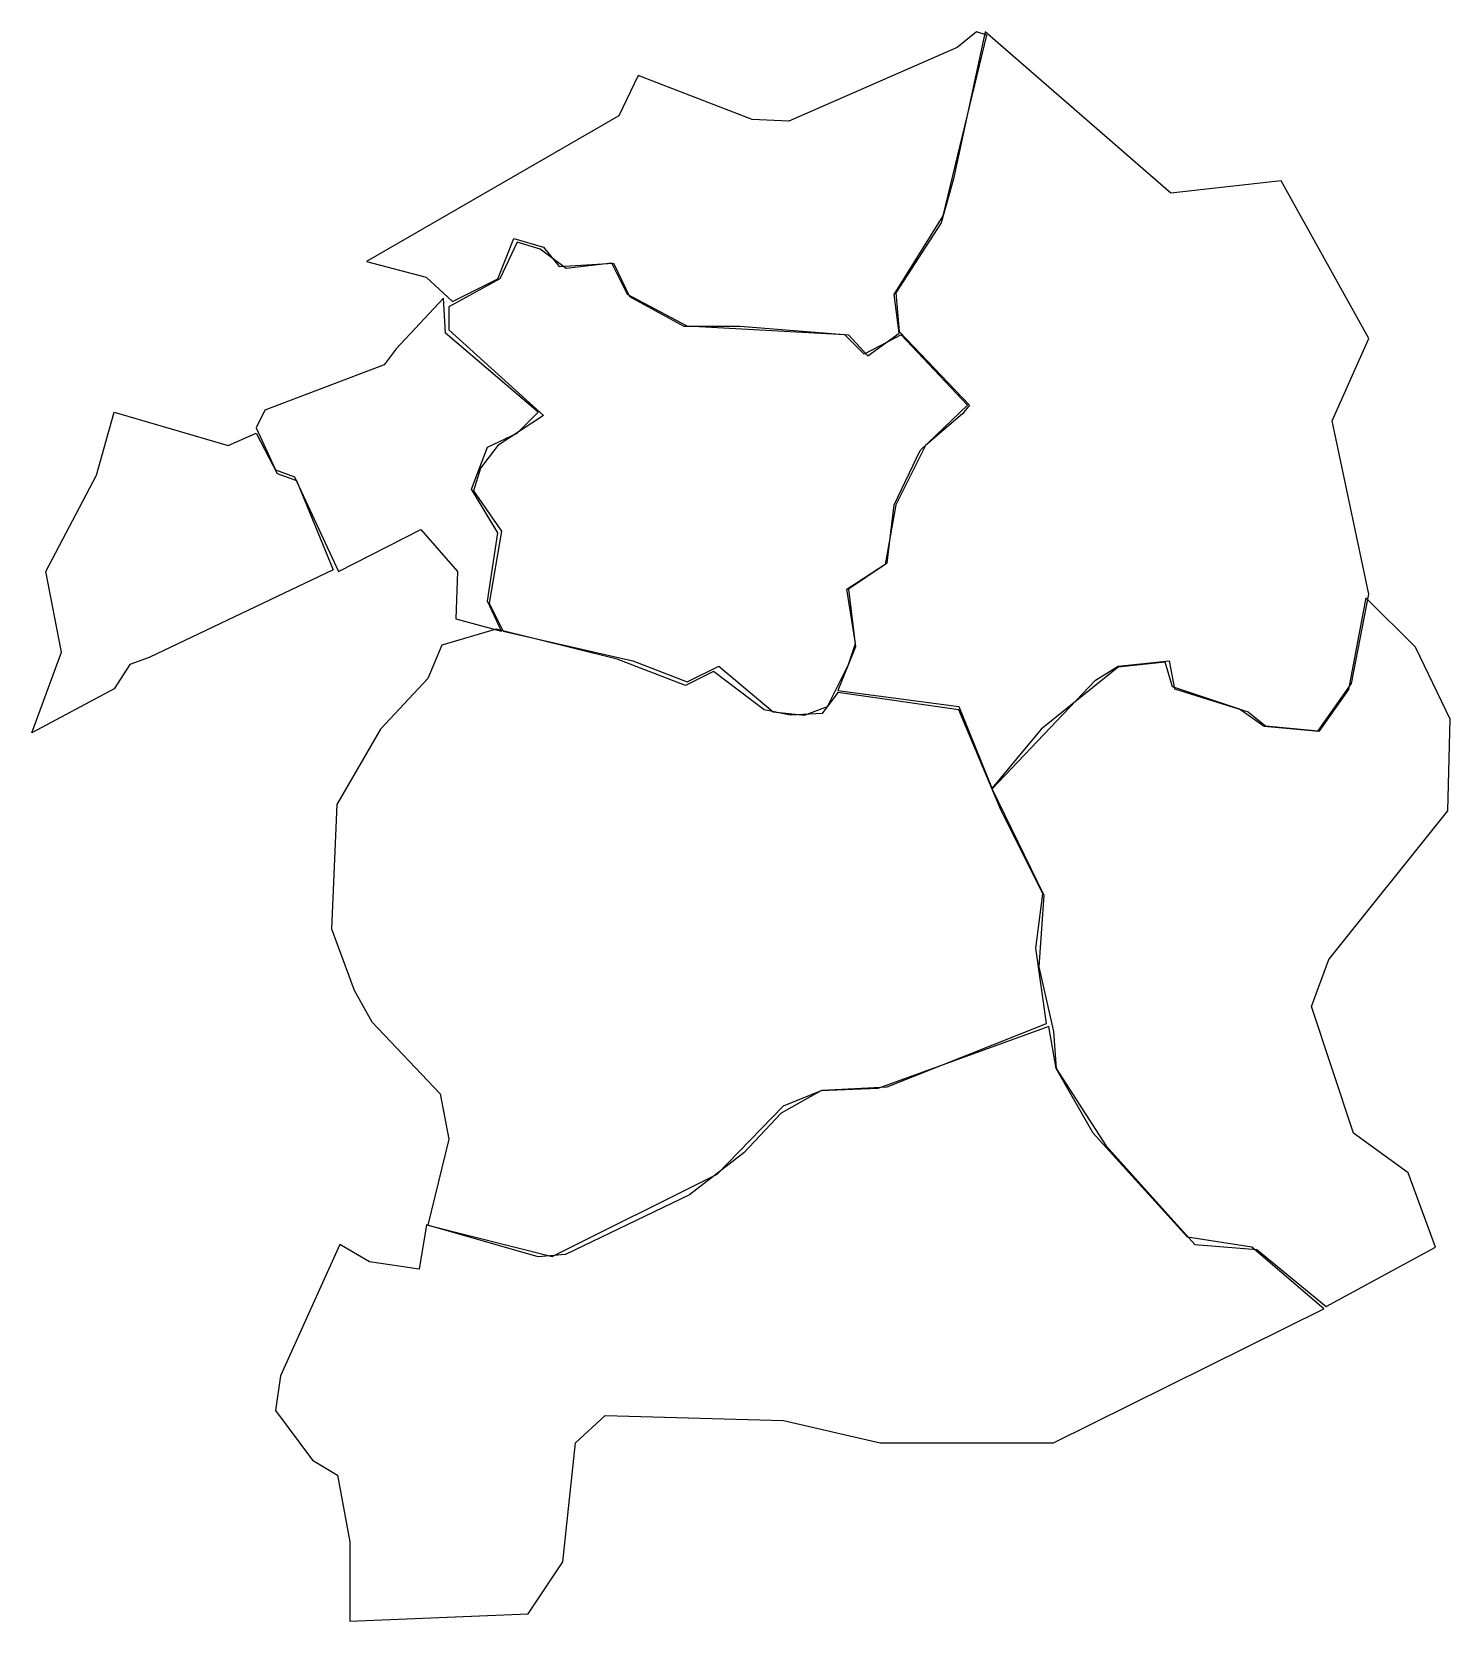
# Model space of a CAD drawing. Extents: x -339 to 124, y 179 to 698.
import ezdxf

# ---------------------------------------------------------------- set-up
doc = ezdxf.new("R2010")
doc.units = 0
doc.layers.add('Layer_1', color=7, linetype='CONTINUOUS')

msp = doc.modelspace()

# ---------------------------------------------------------------- linework, layer by layer
at = {"layer": 'Layer_1', "color": 7}
for points in [[(-30.857143, 697.714284), (-37.142857, 692.571428), (-92, 668.571428), (-104, 669.14286), (-141.142856, 683.428572), (-147.428568, 670.285716), (-229.714288, 622.85714), (-210.285712, 617.714284), (-201.714288, 609.714284), (-186.857144, 617.14286), (-181.714288, 630.285716), (-172, 627.428572), (-166.857144, 621.14286), (-149.142856, 622.285716), (-144, 611.428572), (-126.285712, 601.714284), (-108, 601.714284), (-72.571429, 598.85714), (-66.285714, 592.000004), (-56, 599.428572), (-57.714286, 612.000004), (-41.714286, 637.714284), (-27.428571, 696.571428), (-30.857143, 697.714284)], [(-25.714286, 450.85714), (8, 486.285716), (15.428571, 490.85714), (32, 492.571428), (33.714286, 483.428572), (57.714286, 476.000004), (63.428571, 471.428572), (80.571432, 469.714284), (91.428568, 485.14286), (97.142856, 514.285716), (85.142856, 570.85714), (97.142856, 597.714284), (68.571429, 649.14286), (32.571429, 645.14286), (-28, 697.714284), (-38.285714, 649.714284), (-42.285714, 635.428572), (-57.142858, 612.571428), (-56, 600.000004), (-33.142857, 576.000004), (-35.428571, 573.14286), (-47.428571, 562.85714), (-57.142858, 543.428572), (-60.571429, 524.000004), (-72.571429, 516.000004), (-70.285714, 497.14286), (-76, 482.85714), (-36.571429, 477.714284), (-25.714286, 450.85714)], [(-185.142856, 502.285716), (-142.857144, 492.571428), (-125.142856, 485.714284), (-114.857144, 490.85714), (-97.142856, 476.000004), (-86.857144, 474.85714), (-79.428571, 477.714284), (-72.571429, 491.428572), (-70.285714, 498.285716), (-73.142858, 516.000004), (-60, 524.571428), (-57.714286, 543.428572), (-49.142857, 561.14286), (-33.714286, 576.000004), (-55.428571, 598.85714), (-67.428571, 592.571428), (-73.714286, 598.85714), (-125.142856, 601.714284), (-144.571432, 612.000004), (-149.714288, 622.285716), (-164.571432, 620.571428), (-173.142856, 626.85714), (-180.571432, 629.14286), (-186.285712, 617.14286), (-202.857144, 608.000004), (-202.857144, 600.571428), (-172, 572.571428), (-186.857144, 562.85714), (-192.571432, 555.428572), (-194.857144, 548.000004), (-185.714288, 534.85714), (-189.714288, 511.428572), (-185.142856, 502.285716)], [(-204.571432, 610.85714), (-220, 594.285716), (-224, 589.14286), (-262.857144, 574.285716), (-265.714288, 568.571428), (-259.428568, 554.85714), (-253.142856, 552.571428), (-238.857144, 521.714284), (-212, 535.428572), (-200, 521.714284), (-200.571432, 506.285716), (-185.714288, 502.285716), (-190.285712, 512.000004), (-186.857144, 534.285716), (-195.428568, 548.571428), (-190.285712, 562.285716), (-180.571432, 566.85714), (-173.714288, 573.714284), (-204, 599.428572), (-204.571432, 610.85714)], [(-240.571432, 522.285716), (-300.571432, 493.714284), (-306.857144, 491.428572), (-312, 483.428572), (-338.857144, 469.14286), (-329.142856, 495.428572), (-334.285712, 521.714284), (-317.714288, 553.14286), (-312, 573.714284), (-274.857144, 562.85714), (-265.714288, 566.85714), (-258.857144, 553.714284), (-252.571432, 551.428572), (-240.571432, 522.285716)], [(83.236568, 282.034588), (118.793936, 301.429516), (109.9046, 325.67318), (92.125912, 338.603132), (78.387838, 379.817356), (84.044688, 395.171676), (122.834552, 443.658996), (123.642672, 473.559516), (112.32896, 496.995052), (96.16652, 513.157492), (90.509672, 483.25698), (80.8122, 469.5189), (63.033519, 471.135148), (54.952298, 476.792004), (33.133003, 484.0651), (30.708638, 492.146324), (15.354318, 490.530076), (-9.697465, 470.327028), (-25.859905, 450.9321), (-8.889342, 416.182852), (-10.505586, 392.747308), (-5.656854, 371.73614), (-4.848732, 359.614308), (11.313709, 334.562524), (40.406102, 302.237644), (60.609153, 300.621396), (83.236568, 282.034588)], [(-187.428568, 502.85714), (-205.142856, 497.714284), (-209.714288, 486.85714), (-225.142856, 470.285716), (-239.428568, 445.714284), (-241.142856, 405.14286), (-233.714288, 385.14286), (-228, 374.85714), (-205.714288, 351.428572), (-202.857144, 336.571428), (-209.714288, 308.571428), (-169.142856, 298.285716), (-115.428568, 325.14286), (-93.714288, 347.428572), (-81.142856, 352.571428), (-60, 353.714284), (-8, 374.285716), (-11.428571, 398.85714), (-9.142857, 416.571428), (-22.857143, 444.000004), (-36.571429, 476.571428), (-76, 482.285716), (-81.142856, 475.428572), (-91.428568, 474.85714), (-100, 476.571428), (-116.571432, 489.14286), (-125.714288, 484.571428), (-148, 493.14286), (-187.428568, 502.85714)], [(-235.163512, 179.403092), (-176.978728, 181.82746), (-165.665016, 198.79802), (-161.624408, 237.587876), (-151.926944, 246.47722), (-93.74216, 244.86098), (-62.225397, 237.587876), (-5.656854, 237.587876), (82.428448, 281.226468), (58.992909, 301.429516), (37.981736, 304.662004), (7.273098, 338.603132), (-4.848732, 359.614308), (-7.273098, 373.35238), (-63.033519, 353.149332), (-81.620328, 352.341212), (-94.55028, 345.068108), (-106.672112, 332.138156), (-124.450792, 318.400084), (-164.856896, 299.005156), (-173.74624, 298.197028), (-210.111728, 308.70262), (-212.536096, 294.15642), (-228.698536, 296.580788), (-238.396, 302.237644), (-257.790928, 259.407172), (-259.407176, 248.093468), (-247.285344, 231.931028), (-239.20412, 227.082292), (-235.163512, 205.262996), (-235.163512, 179.403092)]]:
    msp.add_lwpolyline(points, close=True, dxfattribs=at)

doc.saveas('drawing.dxf')
